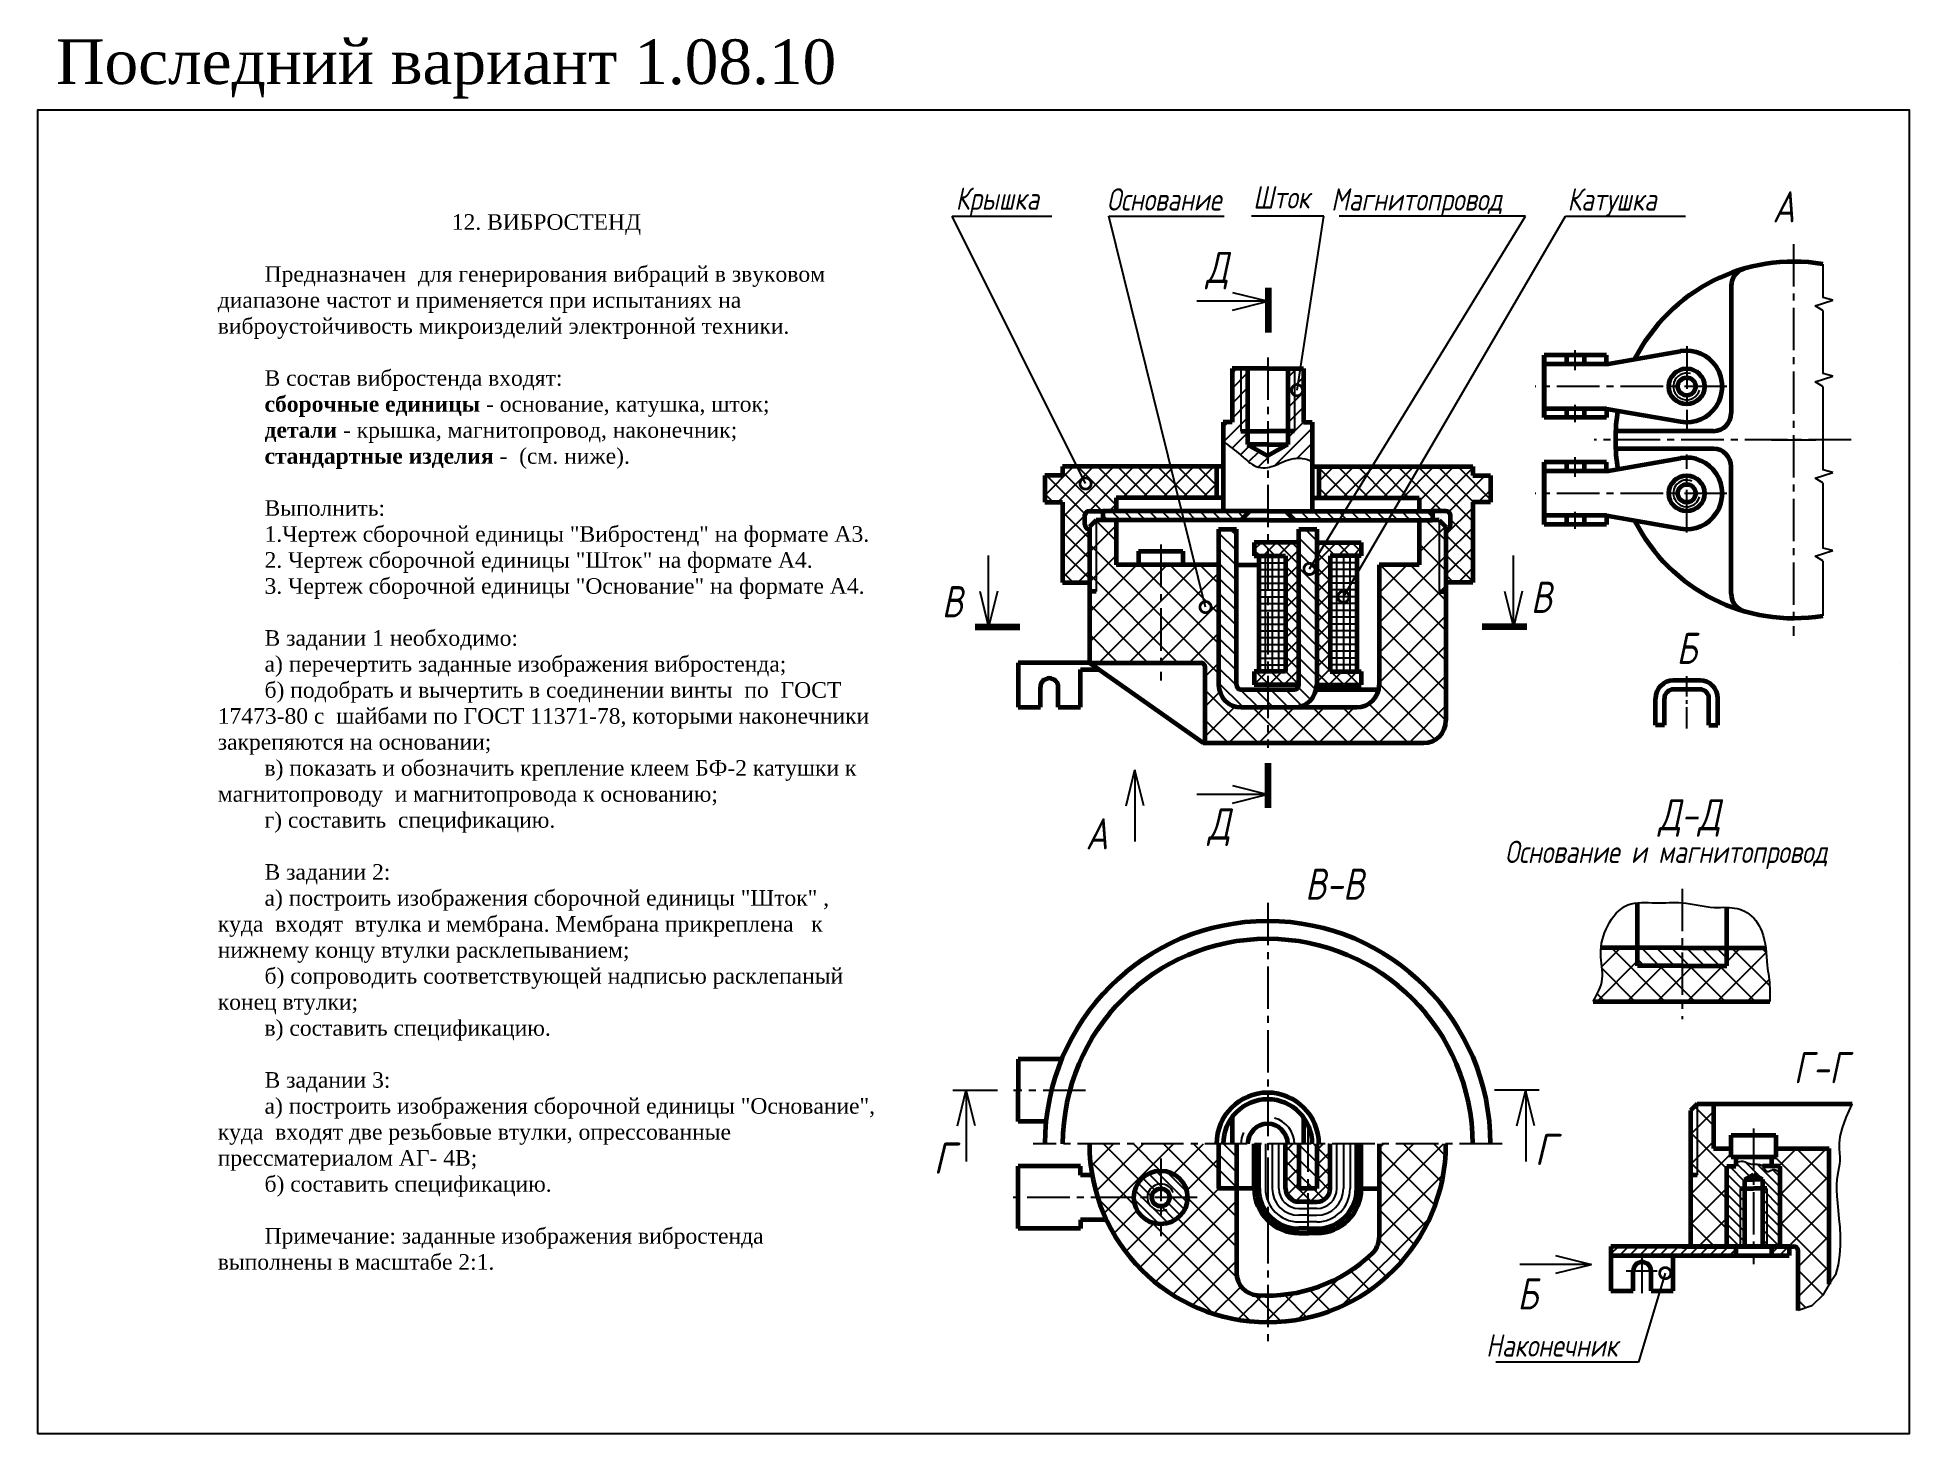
# Model space of a CAD drawing. Header units: millimetres. Extents: x 0 to 420, y 0 to 313.
import ezdxf

# ---------------------------------------------------------------- set-up
doc = ezdxf.new("R2010")
doc.units = ezdxf.units.MM
doc.header["$LTSCALE"] = 0.5
doc.linetypes.add('осевая2', pattern=[28.575, 19.05, -3.175, 3.175, -3.175])
doc.layers.get('0').update_dxf_attribs({"linetype": 'CONTINUOUS', "lineweight": 60})
doc.layers.add('Тонкие', color=7, linetype='CONTINUOUS')
doc.styles.get("Standard").update_dxf_attribs({"font": 'isocpeui.ttf', "width": 0.9})
doc.styles.add('стиль1', font='TIMES.TTF')
doc.dimstyles.get("Standard").update_dxf_attribs({"dimtxt": 3.5, "dimasz": 5, "dimexe": 2, "dimexo": 0, "dimgap": 1.5, "dimtad": 1, "dimtoh": 1, "dimdec": 0, "dimzin": 0, "dimtxsty": 'Standard', "dimcen": 5, "dimadec": 0, "dimazin": 0, "dimtfac": 1, "dimtdec": 0, "dimtmove": 0, "dimatfit": 3, "dimldrblk": 'DOTSMALL', "dimfxl": 0, "dimtolj": 1, "dimtzin": 0, "dimarcsym": 0})

# ---------------------------------------------------------------- blocks, each defined once
blk = doc.blocks.new('_DotSmall')
at = {"color": 0, "linetype": 'ByBlock', "const_width": 0.5}
blk.add_lwpolyline([(-0.0625, 0, 1), (0.0625, 0, 1)], format="xyb", close=True, dxfattribs=at)

msp = doc.modelspace()

# ---------------------------------------------------------------- hatches: boundary and pattern name
at = {"layer": 'Тонкие'}
h = msp.add_hatch(dxfattribs=at)
h.set_pattern_fill('ANSI31', scale=0.75, angle=180, style=0)
h.set_pattern_definition([(45, (80.2332, 437.4478), (-1.683798, 1.683798), [])])
h.paths.add_polyline_path([(283.77, 218.84), (285.32, 218.48), (286, 218.19), (286, 227), (284, 227), (284, 239), (282, 239), (282, 225), (280.5, 225), (280.5, 222), (276, 219.42), (276, 216.83), (276.53, 216.94), (277.32, 217.17), (278.17, 217.5), (279.08, 217.91), (280.07, 218.33), (281.17, 218.68), (282.4, 218.88)])
h.paths.add_polyline_path([(282, 225), (282, 239), (280.5, 239), (280.5, 225)], flags=17)
h.paths.add_polyline_path([(269.01, 220.38), (270.06, 219.52), (270.89, 218.8), (271.58, 218.22), (272.16, 217.75), (272.71, 217.38), (273.27, 217.09), (273.85, 216.88), (274.46, 216.77), (275.11, 216.73), (275.8, 216.79), (276, 216.83), (276, 219.42), (271.5, 222), (271.5, 225), (270, 225), (270, 239), (268, 239), (268, 227), (266, 227), (266, 222.63), (267.69, 221.4)])
h.paths.add_polyline_path([(271.5, 225), (271.5, 239), (270, 239), (270, 225)], flags=17)
h = msp.add_hatch(dxfattribs=at)
h.set_pattern_fill('ANSI37', angle=90, style=0)
h.set_pattern_definition([(315, (80.2332, 437.4478), (2.245064, 2.245064), []), (45, (80.2332, 437.4478), (-2.245064, 2.245064), [])])
h.paths.add_polyline_path([(313, 207), (314.5, 207), (316, 207, -0.414214), (317, 206), (317, 204, -0.414214), (316, 203), (316, 191), (322, 191), (322, 209), (326, 209), (326, 215), (322, 215), (322, 217), (287.5, 217), (287.5, 210), (310, 210), (310, 207)])
h.paths.add_polyline_path([(264.5, 210), (264.5, 217), (230, 217), (230, 215), (226, 215), (226, 209), (230, 209), (230, 191), (236, 191), (236, 203, -0.414214), (235, 204), (235, 206, -0.414214), (236, 207), (237.5, 207), (239, 207), (242, 207), (242, 210)])
h = msp.add_hatch(dxfattribs=at)
h.set_pattern_fill('_USER', scale=2, angle=135, style=0, pattern_type=0)
h.set_pattern_definition([(315, (109.5, 304.5), (1.414214, 1.414214), [])])
h.paths.add_polyline_path([(313, 207), (280.42, 207), (282.25, 205), (313, 205)])
h.paths.add_polyline_path([(271.58, 207), (239, 207), (239, 205), (269.75, 205)])
h = msp.add_hatch(dxfattribs=at)
h.set_pattern_fill('ANSI37', scale=1.5, style=0)
h.set_pattern_definition([(45, (18, 0), (-3.367596, 3.367596), []), (135, (18, 0), (-3.367596, -3.367596), [])])
h.paths.add_polyline_path([(252, 195), (242, 195), (242, 205), (237.5, 205), (237.5, 189), (236, 189), (236, 173), (252, 173)])
h.paths.add_polyline_path([(237.5, 205), (236, 203.5), (236, 189), (237.5, 189)], flags=17)
h.paths.add_polyline_path([(276, 163), (270.01, 163, -0.414631), (265, 168), (265, 195), (252, 195), (252, 173), (261, 173, -0.414214), (262, 172), (262, 155), (276, 155)])
h.paths.add_polyline_path([(316, 189), (314.5, 189), (314.5, 205), (313, 205), (310, 205), (310, 195), (301, 195), (301, 168, -0.414214), (296, 163), (276, 163), (276, 155), (311, 155, 0.414214), (316, 160)])
h.paths.add_polyline_path([(316, 203.5), (314.5, 205), (314.5, 189), (316, 189)], flags=17)
h = msp.add_hatch(dxfattribs=at)
h.set_pattern_fill('ANSI31', scale=0.75, angle=90, style=0)
h.set_pattern_definition([(315, (80.2332, 437.4478), (1.683798, 1.683798), [])])
h.paths.add_polyline_path([(269.99, 163), (276, 163), (276, 167), (270, 167, -0.414286), (269, 168), (269, 203), (265, 203), (265, 168, 0.413592)])
h.paths.add_polyline_path([(287, 168), (287, 203), (283, 203), (283, 168, -0.414213), (282, 167), (276, 167), (276, 163), (282, 163, 0.414214)])
h = msp.add_hatch(dxfattribs=at)
h.set_pattern_fill('ANSI37', scale=0.75, angle=90, style=0)
h.set_pattern_definition([(315, (80.9832, 437.4478), (1.683798, 1.683798), []), (45, (80.9832, 437.4478), (-1.683798, 1.683798), [])])
h.paths.add_polyline_path([(297, 168), (297, 171), (290, 171), (290, 197), (297, 197), (297, 200), (287, 200), (287, 168)])
h.paths.add_polyline_path([(283, 168), (283, 200), (276.75, 200), (276.75, 197), (280, 197), (280, 171), (276.75, 171), (276.75, 168)])
h.paths.add_polyline_path([(276.75, 168), (276.75, 171), (273, 171), (273, 168)])
h.paths.add_polyline_path([(276.75, 197), (276.75, 200), (273, 200), (273, 197)])
h = msp.add_hatch(dxfattribs=at)
h.set_pattern_fill('ANSI37', scale=1.5, angle=90, style=0)
h.set_pattern_definition([(135, (-6.1895, 239.3165), (-3.367596, -3.367596), []), (225, (-6.1895, 239.3165), (3.367596, -3.367596), [])])
edge = h.paths.add_edge_path()
edge.add_line((369, 105), (359, 105))
edge.add_line((359, 105), (359, 109))
edge.add_line((359, 109), (350.77, 109))
edge.add_spline(control_points=[(350.77, 109), (350.73, 108.55), (350.64, 106.22), (351.78, 101.98), (349.94, 98.64), (349.03, 97)], knot_values=[0, 0, 0, 0, 1.360326, 6.991251, 12.406105, 12.406105, 12.406105, 12.406105], degree=3, periodic=0)
edge.add_line((349.03, 97), (369, 97))
edge.add_line((369, 97), (369, 105))
edge = h.paths.add_edge_path()
edge.add_spline(control_points=[(388.65, 97), (388.67, 98), (388.74, 100.7), (388.04, 104.66), (387.88, 107.69), (387.72, 109)], knot_values=[60.211075, 60.211075, 60.211075, 60.211075, 63.210312, 68.300213, 72.241158, 72.241158, 72.241158, 72.241158], degree=3, periodic=0)
edge.add_line((387.72, 109), (379, 109))
edge.add_line((379, 109), (379, 105))
edge.add_line((379, 105), (369, 105))
edge.add_line((369, 105), (369, 97))
edge.add_line((369, 97), (388.65, 97))
h = msp.add_hatch(dxfattribs=at)
h.set_pattern_fill('ANSI31', scale=0.75, angle=90, style=0)
h.set_pattern_definition([(135, (-6.1895, 239.3165), (-1.683798, -1.683798), [])])
h.paths.add_polyline_path([(369, 109), (359, 109), (359, 105), (369, 105)])
h.paths.add_polyline_path([(379, 109), (369, 109), (369, 105), (379, 105)])
h = msp.add_hatch(dxfattribs=at)
h.set_pattern_fill('ANSI37', scale=1.5, angle=90, style=0)
h.set_pattern_definition([(315, (320.544, 306.448), (3.367596, 3.367596), []), (45, (320.544, 306.448), (-3.367596, 3.367596), [])])
h.paths.add_polyline_path([(398.09, 28.7), (400.57, 31.04), (402, 33.5), (402, 64), (390, 64), (390, 62), (389, 62), (389, 60), (391, 60), (391, 42), (393.5, 42), (394, 42, -0.414214), (395, 41), (395, 27.59)])
h.paths.add_polyline_path([(379, 42), (379, 60), (381, 60), (381, 62), (380, 62), (380, 64), (376, 64), (376, 74), (372.34, 74), (372.34, 58), (370.84, 58), (370.84, 42)])
h.paths.add_polyline_path([(372.34, 58), (372.34, 74), (370.84, 72.5), (370.84, 58)])
h = msp.add_hatch(dxfattribs=at)
h.set_pattern_fill('ANSI37', scale=1.5, angle=90, style=0)
h.set_pattern_definition([(135, (18, 10), (-3.367596, -3.367596), []), (225, (18, 10), (3.367596, -3.367596), [])])
h.paths.add_polyline_path([(258, 53, -1), (246, 53), (237.84, 53, 0.327538), (276, 25), (276, 31, -0.017257), (273.66, 31.08, -0.394139), (269, 36.07), (269, 55), (265, 55), (265, 65), (236, 65, 0.076321), (237.84, 53), (246, 53, -1)])
h.paths.add_polyline_path([(301, 44, -0.205258), (299.45, 40.38, -0.192582), (276, 31), (276, 25, 0.414214), (316, 65), (301, 65)])
h = msp.add_hatch(dxfattribs=at)
h.set_pattern_fill('ANSI31', scale=0.75, angle=90, style=0)
h.set_pattern_definition([(315, (80.2332, 425.9478), (1.683798, 1.683798), [])])
h.paths.add_polyline_path([(287, 55), (287, 65), (285, 65), (285, 55)])
h.paths.add_polyline_path([(285, 55), (285, 65), (283, 65), (283, 55)])
h.paths.add_polyline_path([(269, 55), (269, 65), (265, 65), (265, 55)])
h = msp.add_hatch(dxfattribs=at)
h.set_pattern_fill('ANSI37', scale=0.75, angle=90, style=0)
h.set_pattern_definition([(315, (80.2332, 425.9478), (1.683798, 1.683798), []), (45, (80.2332, 425.9478), (-1.683798, 1.683798), [])])
h.paths.add_polyline_path([(290, 55), (290, 65), (287, 65), (287, 55), (285, 55), (285, 52), (285.31, 52), (287, 52, 0.414214)])
h.paths.add_polyline_path([(283, 52), (285, 52), (285, 55), (283, 55), (283, 65), (280, 65), (280, 55, 0.414214)])
h = msp.add_hatch(dxfattribs=at)
h.set_pattern_fill('ANSI31', scale=0.5, angle=90, style=0)
h.set_pattern_definition([(315, (79.2332, 425.9478), (1.122532, 1.122532), [])])
h.paths.add_polyline_path([(252, 47), (252, 50, -0.414214), (249, 53), (246, 53, 0.414214)])
h.paths.add_polyline_path([(252, 50), (252, 51, -0.414214), (250, 53), (249, 53, 0.414214)], flags=16)
h.paths.add_polyline_path([(258, 53), (254, 53, -0.414214), (252, 51), (252, 47, 0.414214)])
h.paths.add_polyline_path([(258, 53, 0.414214), (252, 59), (252, 55, -0.414214), (254, 53)])
h.paths.add_polyline_path([(249, 53, -0.414214), (252, 56), (252, 59, 0.414214), (246, 53)])
h.paths.add_polyline_path([(250, 53, -0.414214), (252, 55), (252, 56, 0.414214), (249, 53)], flags=17)
h = msp.add_hatch(dxfattribs=at)
h.set_pattern_fill('ANSI31', scale=0.5, angle=90, style=0)
h.set_pattern_definition([(315, (320.5442, 305.3628), (1.122532, 1.122532), [])])
edge = h.paths.add_edge_path()
edge.add_line((391, 42), (391, 58.35))
edge.add_spline(control_points=[(391, 58.35), (390.42, 58.87), (389.49, 59.69), (387.87, 58.16), (387.43, 59.55), (387.02, 60)], knot_values=[0, 0, 0, 0, 1.982986, 3.148063, 4.861393, 4.861393, 4.861393, 4.861393], degree=3, periodic=0)
edge.add_spline(control_points=[(387.02, 60), (386.99, 60.03), (386.47, 60.54), (385.69, 60.36), (385, 60.37)], knot_values=[4.861393, 4.861393, 4.861393, 4.861393, 4.984577, 6.947272, 6.947272, 6.947272, 6.947272], degree=3, periodic=0)
edge.add_line((385, 60.37), (385, 58.14))
edge.add_line((385, 58.14), (387, 57))
edge.add_line((387, 57), (387, 55))
edge.add_line((387, 55), (388, 55))
edge.add_line((388, 55), (388, 42))
edge.add_line((388, 42), (391, 42))
edge = h.paths.add_edge_path()
edge.add_line((382, 42), (382, 55))
edge.add_line((382, 55), (383, 55))
edge.add_line((383, 55), (383, 57))
edge.add_line((383, 57), (385, 58.14))
edge.add_line((385, 58.14), (385, 60.37))
edge.add_spline(control_points=[(385, 60.37), (384.88, 60.37), (384.01, 60.41), (382.8, 61.3), (381.54, 60.94), (381, 60.79)], knot_values=[6.947272, 6.947272, 6.947272, 6.947272, 7.289685, 9.437251, 11.049072, 11.049072, 11.049072, 11.049072], degree=3, periodic=0)
edge.add_line((381, 60.79), (381, 60))
edge.add_line((381, 60), (379, 60))
edge.add_line((379, 60), (379, 42))
edge.add_line((379, 42), (382, 42))
h.paths.add_polyline_path([(383, 42), (383, 55), (382, 55), (382, 42)], flags=17)
h.paths.add_polyline_path([(388, 42), (388, 55), (387, 55), (387, 42)], flags=17)
h = msp.add_hatch(dxfattribs=at)
h.set_pattern_fill('ANSI31', scale=0.5, angle=180, style=0)
h.set_pattern_definition([(45, (320.5442, 306.4478), (-1.122532, 1.122532), [])])
h.paths.add_polyline_path([(381, 40), (381, 42), (353, 42), (353, 40)])
h.paths.add_polyline_path([(393, 40), (393, 42), (389, 42), (389, 40)])

# ---------------------------------------------------------------- linework, layer by layer
at = {"color": 7, "lineweight": 100}
for p, q in [((276.08, 257.14), (276.08, 247.14)), ((210.37, 181.05), (220.37, 181.05)), ((334.14, 181.05), (324.14, 181.05)), ((276.08, 140.43), (276.08, 150.43))]:
    msp.add_line(p, q, dxfattribs=at)
at = {"color": 7, "lineweight": 60}
for p, q in [((380, 257.58), (380, 229)), ((338, 235), (338, 242)), ((352, 242), (338, 242)), ((338, 241.5), (338, 235)), ((352, 240), (338, 240)), ((343, 242), (343, 240)), ((347, 242), (347, 240)), ((352, 240), (368.63, 242.88)), ((352, 240), (352, 242)), ((276, 239), (268, 239)), ((268, 239), (268, 227)), ((271.5, 239), (271.5, 222)), ((276, 239), (284, 239)), ((280.5, 239), (280.5, 222)), ((284, 239), (284, 227)), ((338, 235), (338, 228.5)), ((338, 228), (338, 235)), ((266, 227), (266, 207)), ((268, 227), (266, 227)), ((284, 227), (286, 227)), ((286, 227), (286, 207)), ((352, 230), (338, 230)), ((352, 228), (338, 228)), ((343, 230), (343, 228)), ((347, 230), (347, 228)), ((352, 230), (352, 228)), ((352, 230), (368.63, 227.12)), ((270, 225), (276, 225)), ((282, 225), (276, 225)), ((376, 225), (354.05, 225)), ((271.5, 222), (276, 219.42)), ((276, 222), (271.5, 222)), ((276, 222), (280.5, 222)), ((280.5, 222), (276, 219.42)), ((352, 216), (368.63, 218.88)), ((376, 221), (354.05, 221)), ((226, 215), (226, 209)), ((230, 215), (226, 215)), ((266, 217), (230, 217)), ((230, 217), (230, 215)), ((264.5, 217), (264.5, 210)), ((286, 217), (322, 217)), ((287.5, 217), (287.5, 210)), ((322, 217), (322, 215)), ((322, 215), (326, 215)), ((326, 215), (326, 209)), ((352, 218), (338, 218)), ((338, 211), (338, 218)), ((338, 217.5), (338, 211)), ((352, 216), (338, 216)), ((343, 218), (343, 216)), ((347, 218), (347, 216)), ((352, 216), (352, 218)), ((380, 188.42), (380, 217)), ((266, 210), (242, 210)), ((242, 210), (242, 207)), ((286, 210), (310, 210)), ((310, 210), (310, 207)), ((338, 211), (338, 204.5)), ((338, 204), (338, 211)), ((226, 209), (230, 209)), ((230, 209), (230, 191)), ((235, 204), (235, 206.35)), ((236, 207), (237.5, 207)), ((237.5, 207), (239, 207)), ((276, 207), (239, 207)), ((239, 207), (239, 205)), ((272, 207), (270, 205)), ((276, 207), (313, 207)), ((280, 207), (282, 205)), ((313, 207), (313, 205)), ((314.5, 207), (313, 207)), ((316, 207), (314.5, 207)), ((316, 207), (314.5, 207)), ((317, 204), (317, 206.24)), ((322, 209), (322, 191)), ((326, 209), (322, 209)), ((352, 206), (338, 206)), ((343, 206), (343, 204)), ((347, 206), (347, 204)), ((352, 206), (352, 204)), ((352, 206), (368.63, 203.12)), ((237.5, 205), (236, 203.5)), ((236, 203.5), (236, 173)), ((243, 205), (237.5, 205)), ((242, 205), (242, 195)), ((276, 205), (243, 205)), ((265, 203), (269, 203)), ((265, 203), (265, 195)), ((269, 168), (269, 203)), ((276, 205), (313, 205)), ((283, 168), (283, 203)), ((283, 203), (287, 203)), ((287, 203), (287, 168)), ((310, 205), (310, 195)), ((314.5, 205), (313, 205)), ((314.5, 205), (316, 203.5)), ((316, 203.5), (316, 160)), ((352, 204), (338, 204)), ((247, 198), (247, 195)), ((247, 198), (257, 198)), ((257, 198), (257, 195)), ((283, 200), (273, 200)), ((273, 200), (273, 197)), ((287, 200), (297, 200)), ((297, 200), (297, 197)), ((265, 195), (242, 195)), ((265, 195), (265, 168)), ((269, 195), (274, 195)), ((273, 197), (280, 197)), ((274, 197), (274, 171)), ((280, 197), (280, 171)), ((297, 197), (290, 197)), ((290, 197), (290, 171)), ((296, 197), (296, 171)), ((310, 195), (301, 195)), ((301, 195), (301, 168)), ((230, 191), (236, 191)), ((237.5, 189), (236, 189)), ((314.5, 189), (316, 189)), ((322, 191), (316, 191)), ((236, 173), (220, 173)), ((220, 173), (220, 166)), ((220, 173), (220, 163)), ((236, 173), (261, 173)), ((236, 173), (261.5, 155)), ((234, 171.5), (238.12, 171.5)), ((234, 163), (234, 171.5)), ((262, 155), (262, 172)), ((280, 171), (273, 171)), ((273, 170.99), (273, 168)), ((283, 168), (273, 168)), ((287, 168), (297, 168)), ((290, 171), (297, 171)), ((297, 170.99), (297, 168)), ((373, 169), (367, 169)), ((225, 163), (225, 167.5)), ((229, 163), (229, 167.5)), ((270, 167), (282, 167)), ((363, 159), (363, 165)), ((365, 159), (365, 165)), ((373, 167), (367, 167)), ((375, 159), (375, 165)), ((377, 159), (377, 165)), ((220, 163), (225, 163)), ((229, 163), (234, 163)), ((269.99, 163), (276, 163)), ((276, 163), (296, 163)), ((365, 159), (363, 159)), ((375, 159), (377, 159)), ((261.5, 155), (276, 155)), ((276, 155), (311, 155)), ((359, 105), (359, 119.14)), ((379, 105), (379, 118.1)), ((369, 109), (350.77, 109)), ((369, 105), (359, 105)), ((369, 109), (387.72, 109)), ((369, 105), (379, 105)), ((349.03, 97), (369, 97)), ((369, 97), (388.65, 97)), ((220, 84), (220, 77)), ((229.55, 84), (220, 84)), ((220, 70), (220, 77)), ((372.34, 74), (370.84, 72.5)), ((370.84, 72.5), (370.84, 42)), ((372.34, 74), (407.12, 74)), ((376, 74), (376, 64)), ((226.3, 70), (220, 70)), ((268, 71), (268, 65)), ((284, 71), (284, 65)), ((265, 65), (265, 55)), ((269, 65), (269, 36.07)), ((273, 55), (273, 65)), ((274, 55), (274, 65)), ((280, 55), (280, 65)), ((280, 55), (280, 65)), ((283, 65), (283, 55)), ((287, 65), (287, 55)), ((290, 55), (290, 65)), ((296, 55), (296, 65)), ((297, 55), (297, 65)), ((301, 65), (301, 44)), ((376, 64), (380, 64)), ((380, 67), (390, 67)), ((380, 62), (380, 67)), ((390, 67), (390, 62)), ((390, 64), (402, 64)), ((402, 33.5), (402, 64)), ((234, 60), (220, 60)), ((220, 53), (220, 60)), ((234, 58), (234, 60)), ((379, 42), (379, 60)), ((379, 60), (381, 60)), ((390, 62), (380, 62)), ((381, 62), (381, 60)), ((391, 60), (387.02, 60)), ((389, 62), (389, 60)), ((391, 42), (391, 60)), ((236.62, 58), (234, 58)), ((273, 55), (265, 55)), ((287, 55), (283, 55)), ((297, 55), (301, 55)), ((372.34, 58), (370.84, 58)), ((382, 55), (385, 55)), ((383, 57), (385, 58.14)), ((383, 57), (383, 42)), ((383, 57), (383, 57)), ((383, 57), (385, 57)), ((387, 57), (385, 58.14)), ((387, 57), (385, 57)), ((388, 55), (385, 55)), ((387, 57), (387, 42)), ((387, 57), (387, 57)), ((220, 46), (220, 53)), ((285.31, 52), (283, 52)), ((285.31, 52), (283, 52)), ((284.69, 52), (287, 52)), ((239.79, 48), (234, 48)), ((234, 48), (234, 46)), ((234, 46), (220, 46)), ((285, 46), (283, 46)), ((283, 45), (285, 45)), ((285, 46), (287, 46)), ((287, 45), (285, 45)), ((393.5, 42), (353, 42)), ((353, 42), (353, 32)), ((369, 42), (394, 42)), ((381, 42), (381, 40)), ((389, 42), (389, 40)), ((393, 42), (393, 40)), ((353, 40), (393, 40)), ((367, 32), (367, 40)), ((395, 27.59), (395, 41)), ((358, 32), (358, 36.5)), ((362, 32), (362, 36.5)), ((353, 32), (358, 32)), ((362, 32), (367, 32))]:
    msp.add_line(p, q, dxfattribs=at)
at = {"color": 7}
for p, q in [((417.98, 173.09), (417.98, 173.09)), ((417.98, 173.09), (417.98, 173.09)), ((369, 105), (359, 105)), ((369, 105), (379, 105))]:
    msp.add_line(p, q, dxfattribs=at)
at = {"lineweight": 60}
msp.add_line((286.9, 167), (300.9, 167), dxfattribs=at)
at = {"color": 7, "lineweight": -3}
for p, q in [((205.36, 77.08), (215.36, 77.08)), ((336.89, 77.08), (326.89, 77.08))]:
    msp.add_line(p, q, dxfattribs=at)
msp.add_lwpolyline([(0, 0), (420, 0), (420, 297), (0, 297)], close=True, dxfattribs=at)
at = {"color": 7, "lineweight": 60}
for centre, radius in [((370, 235), 4), ((370, 235), 2), ((370, 211), 4), ((370, 211), 2), ((252, 53), 6), ((252, 53), 2)]:
    msp.add_circle(centre, radius, dxfattribs=at)
for centre, radius, start, end in [((394, 223), 40, 80.5861, 153.1014), ((384, 257.58), 4, 106.1276, 180), ((370, 235), 8, 260.1688, 99.8312), ((394, 223), 40, 170.5615, 189.4385), ((376, 229), 4, 270, 0), ((370, 211), 8, 260.1688, 99.8312), ((376, 217), 4, 0, 90), ((236, 206), 1, 90, 180), ((316, 206), 1, 0, 90), ((236, 204), 1, 180, 270), ((316, 204), 1, 270, 0), ((394, 223), 40, 206.8986, 279.4139), ((384, 188.42), 4, 180, 253.8724), ((261, 172), 1, 0, 90), ((227, 167.5), 2, 0, 180), ((282, 168), 5, 270, 0), ((367, 165), 4, 90, 180), ((373, 165), 4, 0, 90), ((270, 168), 5, 180, 270), ((270, 168), 1, 180, 270), ((282, 168), 1, 270, 0), ((296, 168), 5, 270, 360), ((367, 165), 2, 90, 180), ((373, 165), 2, 0, 90), ((311, 160), 5, 270, 0), ((276, 65), 50, 0, 180), ((276, 65), 46, 0, 180), ((276, 65), 11.5, 0, 180), ((276, 65), 10, 0, 180), ((276, 65), 4.5, 0, 180), ((276, 65), 40, 180, 0), ((283, 55), 10, 180, 270), ((283, 55), 9, 180, 270), ((283, 55), 3, 180, 270), ((283, 55), 3, 180, 270), ((287, 55), 3, 270, 0), ((287, 55), 9, 270, 0), ((287, 55), 10, 270, 0), ((296, 44), 5, 313.6028, 0), ((394, 41), 1, 0, 90), ((276, 65), 34, 266.0454, 313.6028), ((360, 36.5), 2, 0, 180), ((274, 36.07), 5, 180, 266.0454)]:
    msp.add_arc(centre, radius, start, end, dxfattribs=at)
at = {"color": 7, "lineweight": -3}
msp.add_spline([(266.04, 222.6), (269.93, 219.62), (272.16, 217.75), (273.85, 216.88), (276, 216.83), (279.08, 217.91), (281.17, 218.68), (282.56, 218.87), (283.77, 218.84), (286, 218.19)], degree=3, dxfattribs=at)
at = {"layer": 'Тонкие', "color": 7, "linetype": 'осевая2'}
for p, q in [((394, 266.96), (394, 179.04)), ((370, 244.02), (370, 224.5)), ((276, 241.5), (276, 153.92)), ((379, 235), (336, 235)), ((406.89, 223), (349.23, 223)), ((370, 202.25), (370, 219.75)), ((379, 211), (336, 211)), ((252, 199.5), (252, 169)), ((369, 122.28), (369, 92.99)), ((276, 119.14), (276, 20.5)), ((235.12, 77), (219, 77)), ((385, 68.5), (385, 38)), ((328.58, 65), (223.42, 65)), ((252, 61.7), (252, 44.3)), ((260.16, 53), (218, 53)), ((360, 31.5), (360, 39.47))]:
    msp.add_line(p, q, dxfattribs=at)
at = {"layer": 'Тонкие', "color": 7}
for p, q in [((400.54, 262.46), (400.54, 254.94)), ((398.83, 253.12), (402.75, 254.36)), ((400.54, 252.06), (398.83, 253.12)), ((402.75, 254.36), (400.54, 254.94)), ((400.54, 252.06), (400.54, 237.89)), ((270, 239), (270, 225)), ((282, 239), (282, 225)), ((398.83, 236.07), (402.75, 237.32)), ((400.54, 235.02), (398.83, 236.07)), ((402.75, 237.32), (400.54, 237.89)), ((400.54, 235.02), (400.54, 216.25)), ((389, 223), (399, 223)), ((398.83, 214.43), (402.75, 215.67)), ((400.54, 213.38), (398.83, 214.43)), ((402.75, 215.67), (400.54, 216.25)), ((400.54, 213.38), (400.54, 198.72)), ((237.5, 205), (237.5, 189)), ((314.5, 205), (314.5, 189)), ((398.83, 196.9), (402.75, 198.15)), ((402.75, 198.15), (400.54, 198.72)), ((274, 195.42), (279.99, 195.42)), ((274, 193.9), (279.99, 193.9)), ((275.5, 171), (275.5, 197)), ((277, 197), (277, 171)), ((278.5, 171), (278.5, 197)), ((296, 195.42), (290.01, 195.42)), ((296, 193.9), (290.01, 193.9)), ((291.5, 171), (291.5, 197)), ((293, 197), (293, 171)), ((294.5, 171), (294.5, 197)), ((331.15, 181.05), (331.15, 197.05)), ((400.54, 195.85), (398.83, 196.9)), ((400.54, 195.85), (400.54, 183.54)), ((274, 192.37), (279.99, 192.37)), ((274, 190.84), (279.99, 190.84)), ((274, 189.32), (279.99, 189.32)), ((296, 192.37), (290.01, 192.37)), ((296, 190.84), (290.01, 190.84)), ((296, 189.32), (290.01, 189.32)), ((329.15, 189.05), (331.14, 181)), ((333.12, 189.04), (331.11, 181)), ((331.15, 181.05), (331.15, 189.05)), ((274, 187.79), (279.99, 187.79)), ((274, 186.26), (279.99, 186.26)), ((296, 187.79), (290.01, 187.79)), ((296, 186.26), (290.01, 186.26)), ((274, 184.74), (279.99, 184.74)), ((274, 183.21), (279.99, 183.21)), ((274, 181.68), (279.99, 181.68)), ((296, 184.74), (290.01, 184.74)), ((296, 183.21), (290.01, 183.21)), ((296, 181.68), (290.01, 181.68)), ((274, 180.16), (279.99, 180.16)), ((274, 178.63), (279.99, 178.63)), ((274, 177.11), (279.99, 177.11)), ((296, 180.16), (290.01, 180.16)), ((296, 178.63), (290.01, 178.63)), ((296, 177.11), (290.01, 177.11)), ((274, 175.58), (279.99, 175.58)), ((274, 174.05), (279.99, 174.05)), ((274, 172.53), (279.99, 172.53)), ((296, 175.58), (290.01, 175.58)), ((296, 174.05), (290.01, 174.05)), ((296, 172.53), (290.01, 172.53)), ((372.34, 74), (372.34, 58)), ((275.5, 65), (275.5, 55)), ((277, 65), (277, 55)), ((278.5, 55), (278.5, 65)), ((291.5, 55), (291.5, 65)), ((293, 65), (293, 55)), ((294.5, 65), (294.5, 55)), ((382, 55), (382, 42)), ((388, 55), (388, 42)), ((356.42, 36.5), (363.36, 36.5))]:
    msp.add_line(p, q, dxfattribs=at)
at = {"layer": 'Тонкие', "color": 7, "lineweight": -3}
for p, q in [((276.08, 254.15), (260.08, 254.15)), ((276.08, 254.15), (268.08, 254.15)), ((268.08, 252.15), (276.13, 254.14)), ((268.09, 256.12), (276.13, 254.11)), ((213.37, 181.05), (213.37, 197.05)), ((211.39, 189.04), (213.4, 181)), ((213.37, 181.05), (213.37, 189.05)), ((215.37, 189.05), (213.37, 181)), ((244.22, 140.89), (246.21, 148.93)), ((248.2, 140.89), (246.19, 148.93)), ((246.22, 148.89), (246.22, 132.89)), ((246.22, 148.89), (246.22, 140.89)), ((276.08, 143.43), (260.08, 143.43)), ((268.08, 145.43), (276.13, 143.43)), ((276.08, 143.43), (268.08, 143.43)), ((268.09, 141.45), (276.13, 143.46)), ((206.38, 69.09), (208.39, 77.13)), ((210.36, 69.08), (208.36, 77.13)), ((208.36, 77.08), (208.36, 61.08)), ((208.36, 77.08), (208.36, 69.08)), ((331.89, 69.08), (333.89, 77.13)), ((335.87, 69.09), (333.86, 77.13)), ((333.89, 77.08), (333.89, 61.08)), ((333.89, 77.08), (333.89, 69.08)), ((283, 50.5), (285, 50.5)), ((287, 50.5), (285, 50.5)), ((285, 49), (283, 49)), ((283, 47.5), (285, 47.5)), ((285, 49), (287, 49)), ((287, 47.5), (285, 47.5)), ((348.6, 37.95), (332.6, 37.95)), ((340.6, 39.95), (348.65, 37.96)), ((348.6, 37.95), (340.6, 37.95)), ((340.61, 35.97), (348.65, 37.98))]:
    msp.add_line(p, q, dxfattribs=at)
at = {"layer": 'Тонкие', "color": 7, "linetype": 'осевая2', "lineweight": -3}
for p, q in [((345, 238.68), (345, 243.13)), ((345, 227.02), (345, 230.88)), ((345, 214.68), (345, 219.13)), ((345, 203.02), (345, 206.88)), ((285, 68.24), (285, 43.43))]:
    msp.add_line(p, q, dxfattribs=at)
at = {"layer": 'Тонкие', "color": 7, "lineweight": 60}
for p, q in [((276, 239), (270, 239)), ((306, 217), (308, 217))]:
    msp.add_line(p, q, dxfattribs=at)
at = {"layer": 'Тонкие', "color": 7, "linetype": 'осевая2', "ltscale": 0.5}
msp.add_line((370, 158.24), (370, 170), dxfattribs=at)
at = {"layer": 'Тонкие', "color": 7}
msp.add_lwpolyline([(407.12, 74), (407.07, 73.91), (405.73, 70.97), (404.87, 68.58), (404.39, 66.66), (404.2, 65.13), (404.2, 63.91), (404.29, 62.91), (404.38, 62.04), (404.37, 61.23), (404.29, 60.45), (404.16, 59.66), (403.99, 58.84), (403.83, 57.96), (403.69, 56.99), (403.6, 55.9), (403.58, 54.67), (403.66, 53.27), (403.81, 51.72), (403.99, 50.03), (404.17, 48.21), (404.33, 46.29), (404.42, 44.28), (404.42, 42.19), (404.29, 40.04), (403.98, 37.85), (403.36, 35.62), (402, 33.5), (400.57, 31.04), (398.09, 28.7), (395, 27.59)], dxfattribs=at)
for centre, radius, start, end in [((370, 235), 3, 73.4225, 343.2458), ((370, 211), 3, 67.3267, 345.2761), ((276, 65), 6, 0, 75.1253), ((252, 53), 3, 21.8014, 296.5651), ((283, 55), 7.5, 180, 270), ((283, 55), 6, 180, 270), ((283, 55), 4.5, 180, 270), ((287, 55), 4.5, 270, 0), ((287, 55), 6, 270, 0), ((287, 55), 7.5, 270, 0)]:
    msp.add_arc(centre, radius, start, end, dxfattribs=at)
at = {"layer": 'Тонкие', "color": 7, "lineweight": -3}
msp.add_arc((276, 65), 6, 154.9366, 180, dxfattribs=at)
at = {"layer": 'Тонкие', "color": 7}
for points in [[(349.03, 97), (351.06, 102.02), (350.72, 107.64), (352.29, 113.94), (356.79, 118.66), (363.09, 119.11), (369, 119.11), (376.15, 118.1), (379, 118.1), (383.47, 116.97), (386.85, 112.7), (388.09, 105.06), (388.65, 100), (388.65, 97)], [(391, 58.35), (389.2, 59.19), (388.14, 58.71), (386.93, 60.09), (384.64, 60.39), (382.59, 61.03), (381, 60.79)]]:
    msp.add_spline(points, degree=3, dxfattribs=at)

# ---------------------------------------------------------------- texts
at = {"color": 1, "lineweight": -3, "style": 'стиль1'}
msp.add_text('Последний вариант 1.08.10', height=10, dxfattribs=at).set_placement((4.14, 302.87))
at = {"color": 7, "lineweight": -3}
for s, height, width, p in [('Крышка', 5, 0.8, (206, 274.65)), ('Основание', 5, 0.8, (239.92, 274.47)), ('Шток', 5, 0.8, (272.75, 274.93)), ('Магнитопровод', 5, 0.8, (290.25, 274.47)), ('Катушка', 5, 0.8, (343.25, 274.47)), ('А', 7, 0.8, (389.24, 271.81)), ('Д', 7, 0.8, (262.15, 258.21)), ('В', 7, 0.8, (202.9, 183.19)), ('Б', 7, 0.8, (367.71, 172.73)), ('Д', 7, 0.8, (262.58, 133.31)), ('Д-Д', 7, 0.8, (363.67, 135.37)), ('А', 7, 0.8, (235.16, 131.1)), ('Основание и магнитопровод', 5, 0.8, (329.24, 128.05)), ('Г-Г', 7, 0.8, (394, 78.63)), ('Г', 7, 0.9, (335.86, 60.27)), ('Г', 7, 0.9, (200.98, 58.32)), ('Б', 7, 0.8, (332.03, 27.85)), ('Наконечник', 5, 0.8, (325, 17.27))]:
    msp.add_text(s, height=height, dxfattribs=dict(at, width=width)).set_placement(p)
at = {"color": 7, "lineweight": 60, "width": 0.8}
msp.add_text('В', height=7, dxfattribs=at).set_placement((335.06, 184.18))
at = {"color": 7, "width": 0.8}
msp.add_text('В-В', height=7, dxfattribs=at).set_placement((284.41, 119.8))
at = {"color": 7, "insert": (36.95, 279.49), "char_height": 3.5, "width": 151.34, "attachment_point": 1, "style": 'стиль1'}
msp.add_mtext('{\\fTimes New Roman|b0|i0|c204|p18;^I^I^I^I\\P^I^I^I^I12. ВИБРОСТЕНД\\P\\P\\pl3.5;^IПредназначен  для генерирования вибраций в звуковом диапазоне частот и применяется при испытаниях на виброустойчивость микроизделий электронной техники.\\P\\pl0;\\P^IВ состав вибростенда входят:\\P^I\\fTimes New Roman|b1|i0|c204|p18;сборочные единицы\\fTimes New Roman|b0|i0|c204|p18; - основание, катушка, шток;\\P^I\\fTimes New Roman|b1|i0|c204|p18;детали\\fTimes New Roman|b0|i0|c204|p18; - крышка, магнитопровод, наконечник;\\P^I\\fTimes New Roman|b1|i0|c204|p18;стандартные изделия \\fTimes New Roman|b0|i0|c204|p18;-  (см. ниже).\\P\\P^IВыполнить:\\P^I1.Чертеж сборочной единицы "Вибростенд" на формате А3.\\P^I2. Чертеж сборочной единицы "Шток" на формате А4.\\P^I3. Чертеж сборочной единицы "Основание" на формате А4.\\P\\P^IВ задании 1 необходимо:\\P^Iа) перечертить заданные изображения вибростенда;\\P\\pi-3.5,l3.5;^Iб) подобрать и вычертить в соединении винты  по  ГОСТ 17473-80 с  шайбами по ГОСТ 11371-78, которыми наконечники  закрепяются на основании;^I\\P\\pi10.4889;в) показать и обозначить крепление клеем БФ-2 катушки к магнитопроводу  и магнитопровода к основанию;\\P\\pi0,l0;^Iг) составить  спецификацию.\\P\\P^IВ задании 2:\\P\\pi-3.5,l3.5;^Iа) построить изображения сборочной единицы "Шток" , куда  входят  втулка и мембрана. Мембрана прикреплена   к нижнему концу втулки расклепыванием; \\P^Iб) сопроводить соответствующей надписью расклепаный конец втулки;\\P\\pi0,l0;^Iв) составить спецификацию.\\P\\P^IВ задании 3:\\P\\pi-3.5,l3.5;^Iа) построить изображения сборочной единицы "Основание", куда  входят две резьбовые втулки, опрессованные прессматериалом АГ- 4В;\\P\\pi0,l0;^Iб) составить спецификацию.\\P^I\\P\\pi-3.5,l3.5;^IПримечание: заданные изображения вибростенда выполнены в масштабе 2:1.\\P\\pi0,l0;^I^I^I}', dxfattribs=at)

# ---------------------------------------------------------------- leaders
at = {"layer": 'Тонкие', "color": 7, "lineweight": -3}
for points in [[(235.14, 213.21), (205.24, 273.2), (227.6, 273.2)], [(262.06, 185.48), (240.36, 273.2), (266.27, 273.2)], [(282.58, 234.15), (288.62, 273.2), (272.35, 273.2)], [(285.37, 194.04), (333.81, 273.2), (292.05, 273.2)], [(293, 187.79), (342.82, 273.2), (369.73, 273.2)], [(365.19, 36), (359.19, 16), (327.19, 16)]]:
    msp.add_leader(points, dimstyle='Standard', override={"dimgap": 1.5, "dimtad": 0}, dxfattribs=at)

doc.saveas('drawing.dxf')
